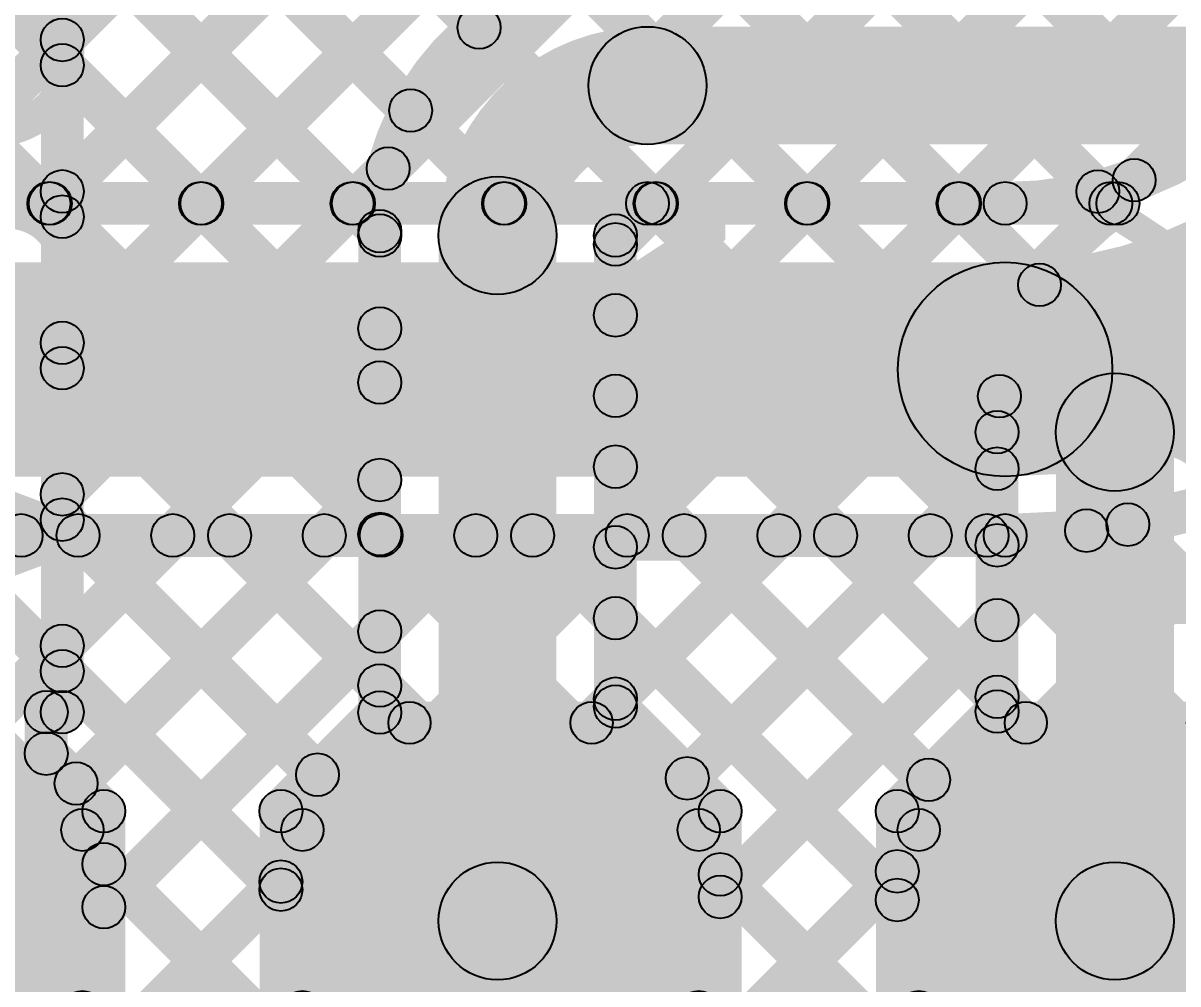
# Model space of a CAD drawing. Header units: millimetres. Extents: x -0.24 to 2.5, y 0 to 2.55.
# Drawn here: x 1.0337 to 1.2493, y 1.0372 to 1.2167 of the extents above; entities that cross this region are included whole.
import ezdxf

# ---------------------------------------------------------------- set-up
doc = ezdxf.new("R2010")
doc.units = ezdxf.units.MM
doc.header["$MEASUREMENT"] = 0
for name, color, linetype in [('BottomLayer', 5, 'Continuous'), ('TopLayer', 1, 'Continuous'), ('TopOverlay', 2, 'Continuous'), ('TopPaste', 8, 'Continuous'), ('TopSolder', 216, 'Continuous')]:
    doc.layers.add(name, color=color, linetype=linetype)

# ---------------------------------------------------------------- blocks, each defined once
blk = doc.blocks.new('TEST_POINT_91')
at = {"layer": 'TopLayer'}
blk.add_hatch(color=1, dxfattribs=at).paths.add_polyline_path([(0.015, 0.03), (-0.015, 0.03), (-0.03, 0.015), (-0.03, -0.015), (-0.015, -0.03), (0.015, -0.03), (0.03, -0.015), (0.03, 0.015)])
at = {"layer": 'TopOverlay'}
for points in [[(-0.03422, 0.01422), (-0.03978, 0.01978), (-0.01978, 0.03978), (-0.01422, 0.03422)], [(-0.017, 0.03306), (-0.017, 0.04094), (0.017, 0.04094), (0.017, 0.03306)], [(-0.017, 0.03306), (-0.017, 0.04094), (0.017, 0.04094), (0.017, 0.03306)], [(0.01422, 0.03422), (0.01978, 0.03978), (0.03978, 0.01978), (0.03422, 0.01422)], [(-0.03306, -0.017), (-0.04094, -0.017), (-0.04094, 0.017), (-0.03306, 0.017)], [(0.04094, -0.017), (0.03306, -0.017), (0.03306, 0.017), (0.04094, 0.017)], [(-0.03978, -0.01978), (-0.03422, -0.01422), (-0.01422, -0.03422), (-0.01978, -0.03978)], [(0.01978, -0.03978), (0.01422, -0.03422), (0.03422, -0.01422), (0.03978, -0.01978)], [(-0.017, -0.04094), (-0.017, -0.03306), (0.017, -0.03306), (0.017, -0.04094)], [(-0.017, -0.04094), (-0.017, -0.03306), (0.017, -0.03306), (0.017, -0.04094)]]:
    blk.add_hatch(color=2, dxfattribs=at).paths.add_polyline_path(points)
h = blk.add_hatch(color=2, dxfattribs=at)
edge = h.paths.add_edge_path()
edge.add_arc((-0.017, 0.037), 0.00394, 0, 360)
h = blk.add_hatch(color=2, dxfattribs=at)
edge = h.paths.add_edge_path()
edge.add_arc((-0.017, 0.037), 0.00394, 0, 360)
h = blk.add_hatch(color=2, dxfattribs=at)
edge = h.paths.add_edge_path()
edge.add_arc((-0.017, 0.037), 0.00394, 0, 360)
h = blk.add_hatch(color=2, dxfattribs=at)
edge = h.paths.add_edge_path()
edge.add_arc((0.017, 0.037), 0.00394, 0, 360)
h = blk.add_hatch(color=2, dxfattribs=at)
edge = h.paths.add_edge_path()
edge.add_arc((0.017, 0.037), 0.00394, 0, 360)
h = blk.add_hatch(color=2, dxfattribs=at)
edge = h.paths.add_edge_path()
edge.add_arc((0.017, 0.037), 0.00394, 0, 360)
h = blk.add_hatch(color=2, dxfattribs=at)
edge = h.paths.add_edge_path()
edge.add_arc((-0.037, 0.017), 0.00394, 0, 360)
h = blk.add_hatch(color=2, dxfattribs=at)
edge = h.paths.add_edge_path()
edge.add_arc((-0.037, 0.017), 0.00394, 0, 360)
h = blk.add_hatch(color=2, dxfattribs=at)
edge = h.paths.add_edge_path()
edge.add_arc((0.037, 0.017), 0.00394, 0, 360)
h = blk.add_hatch(color=2, dxfattribs=at)
edge = h.paths.add_edge_path()
edge.add_arc((0.037, 0.017), 0.00394, 0, 360)
h = blk.add_hatch(color=2, dxfattribs=at)
edge = h.paths.add_edge_path()
edge.add_arc((-0.037, -0.017), 0.00394, 0, 360)
h = blk.add_hatch(color=2, dxfattribs=at)
edge = h.paths.add_edge_path()
edge.add_arc((-0.037, -0.017), 0.00394, 0, 360)
h = blk.add_hatch(color=2, dxfattribs=at)
edge = h.paths.add_edge_path()
edge.add_arc((0.037, -0.017), 0.00394, 0, 360)
h = blk.add_hatch(color=2, dxfattribs=at)
edge = h.paths.add_edge_path()
edge.add_arc((0.037, -0.017), 0.00394, 0, 360)
h = blk.add_hatch(color=2, dxfattribs=at)
edge = h.paths.add_edge_path()
edge.add_arc((-0.017, -0.037), 0.00394, 0, 360)
h = blk.add_hatch(color=2, dxfattribs=at)
edge = h.paths.add_edge_path()
edge.add_arc((-0.017, -0.037), 0.00394, 0, 360)
h = blk.add_hatch(color=2, dxfattribs=at)
edge = h.paths.add_edge_path()
edge.add_arc((-0.017, -0.037), 0.00394, 0, 360)
h = blk.add_hatch(color=2, dxfattribs=at)
edge = h.paths.add_edge_path()
edge.add_arc((0.017, -0.037), 0.00394, 0, 360)
h = blk.add_hatch(color=2, dxfattribs=at)
edge = h.paths.add_edge_path()
edge.add_arc((0.017, -0.037), 0.00394, 0, 360)
h = blk.add_hatch(color=2, dxfattribs=at)
edge = h.paths.add_edge_path()
edge.add_arc((0.017, -0.037), 0.00394, 0, 360)
at = {"layer": 'TopPaste'}
blk.add_hatch(color=8, dxfattribs=at).paths.add_polyline_path([(0.015, 0.03), (-0.015, 0.03), (-0.03, 0.015), (-0.03, -0.015), (-0.015, -0.03), (0.015, -0.03), (0.03, -0.015), (0.03, 0.015)])
at = {"layer": 'TopSolder'}
blk.add_hatch(color=216, dxfattribs=at).paths.add_polyline_path([(0.017, 0.034), (-0.017, 0.034), (-0.034, 0.017), (-0.034, -0.017), (-0.017, -0.034), (0.017, -0.034), (0.034, -0.017), (0.034, 0.017)])
at = {"layer": 'TopOverlay'}
for centre in [(-0.017, 0.037), (-0.017, 0.037), (-0.017, 0.037), (0.017, 0.037), (0.017, 0.037), (0.017, 0.037), (-0.037, 0.017), (-0.037, 0.017), (0.037, 0.017), (0.037, 0.017), (-0.037, -0.017), (-0.037, -0.017), (0.037, -0.017), (0.037, -0.017), (-0.017, -0.037), (-0.017, -0.037), (-0.017, -0.037), (0.017, -0.037), (0.017, -0.037), (0.017, -0.037)]:
    blk.add_circle(centre, 0.00394, dxfattribs=at)
blk = doc.blocks.new('TEST_POINT_92')
at = {"layer": 'TopLayer'}
blk.add_hatch(color=1, dxfattribs=at).paths.add_polyline_path([(0.015, 0.03), (-0.015, 0.03), (-0.03, 0.015), (-0.03, -0.015), (-0.015, -0.03), (0.015, -0.03), (0.03, -0.015), (0.03, 0.015)])
at = {"layer": 'TopOverlay'}
for points in [[(-0.03422, 0.01422), (-0.03978, 0.01978), (-0.01978, 0.03978), (-0.01422, 0.03422)], [(-0.017, 0.03306), (-0.017, 0.04094), (0.017, 0.04094), (0.017, 0.03306)], [(-0.017, 0.03306), (-0.017, 0.04094), (0.017, 0.04094), (0.017, 0.03306)], [(0.01422, 0.03422), (0.01978, 0.03978), (0.03978, 0.01978), (0.03422, 0.01422)], [(-0.03306, -0.017), (-0.04094, -0.017), (-0.04094, 0.017), (-0.03306, 0.017)], [(0.04094, -0.017), (0.03306, -0.017), (0.03306, 0.017), (0.04094, 0.017)], [(-0.03978, -0.01978), (-0.03422, -0.01422), (-0.01422, -0.03422), (-0.01978, -0.03978)], [(0.01978, -0.03978), (0.01422, -0.03422), (0.03422, -0.01422), (0.03978, -0.01978)], [(-0.017, -0.04094), (-0.017, -0.03306), (0.017, -0.03306), (0.017, -0.04094)], [(-0.017, -0.04094), (-0.017, -0.03306), (0.017, -0.03306), (0.017, -0.04094)]]:
    blk.add_hatch(color=2, dxfattribs=at).paths.add_polyline_path(points)
h = blk.add_hatch(color=2, dxfattribs=at)
edge = h.paths.add_edge_path()
edge.add_arc((-0.017, 0.037), 0.00394, 0, 360)
h = blk.add_hatch(color=2, dxfattribs=at)
edge = h.paths.add_edge_path()
edge.add_arc((-0.017, 0.037), 0.00394, 0, 360)
h = blk.add_hatch(color=2, dxfattribs=at)
edge = h.paths.add_edge_path()
edge.add_arc((-0.017, 0.037), 0.00394, 0, 360)
h = blk.add_hatch(color=2, dxfattribs=at)
edge = h.paths.add_edge_path()
edge.add_arc((0.017, 0.037), 0.00394, 0, 360)
h = blk.add_hatch(color=2, dxfattribs=at)
edge = h.paths.add_edge_path()
edge.add_arc((0.017, 0.037), 0.00394, 0, 360)
h = blk.add_hatch(color=2, dxfattribs=at)
edge = h.paths.add_edge_path()
edge.add_arc((0.017, 0.037), 0.00394, 0, 360)
h = blk.add_hatch(color=2, dxfattribs=at)
edge = h.paths.add_edge_path()
edge.add_arc((-0.037, 0.017), 0.00394, 0, 360)
h = blk.add_hatch(color=2, dxfattribs=at)
edge = h.paths.add_edge_path()
edge.add_arc((-0.037, 0.017), 0.00394, 0, 360)
h = blk.add_hatch(color=2, dxfattribs=at)
edge = h.paths.add_edge_path()
edge.add_arc((0.037, 0.017), 0.00394, 0, 360)
h = blk.add_hatch(color=2, dxfattribs=at)
edge = h.paths.add_edge_path()
edge.add_arc((0.037, 0.017), 0.00394, 0, 360)
h = blk.add_hatch(color=2, dxfattribs=at)
edge = h.paths.add_edge_path()
edge.add_arc((-0.037, -0.017), 0.00394, 0, 360)
h = blk.add_hatch(color=2, dxfattribs=at)
edge = h.paths.add_edge_path()
edge.add_arc((-0.037, -0.017), 0.00394, 0, 360)
h = blk.add_hatch(color=2, dxfattribs=at)
edge = h.paths.add_edge_path()
edge.add_arc((0.037, -0.017), 0.00394, 0, 360)
h = blk.add_hatch(color=2, dxfattribs=at)
edge = h.paths.add_edge_path()
edge.add_arc((0.037, -0.017), 0.00394, 0, 360)
h = blk.add_hatch(color=2, dxfattribs=at)
edge = h.paths.add_edge_path()
edge.add_arc((-0.017, -0.037), 0.00394, 0, 360)
h = blk.add_hatch(color=2, dxfattribs=at)
edge = h.paths.add_edge_path()
edge.add_arc((-0.017, -0.037), 0.00394, 0, 360)
h = blk.add_hatch(color=2, dxfattribs=at)
edge = h.paths.add_edge_path()
edge.add_arc((-0.017, -0.037), 0.00394, 0, 360)
h = blk.add_hatch(color=2, dxfattribs=at)
edge = h.paths.add_edge_path()
edge.add_arc((0.017, -0.037), 0.00394, 0, 360)
h = blk.add_hatch(color=2, dxfattribs=at)
edge = h.paths.add_edge_path()
edge.add_arc((0.017, -0.037), 0.00394, 0, 360)
h = blk.add_hatch(color=2, dxfattribs=at)
edge = h.paths.add_edge_path()
edge.add_arc((0.017, -0.037), 0.00394, 0, 360)
at = {"layer": 'TopPaste'}
blk.add_hatch(color=8, dxfattribs=at).paths.add_polyline_path([(0.015, 0.03), (-0.015, 0.03), (-0.03, 0.015), (-0.03, -0.015), (-0.015, -0.03), (0.015, -0.03), (0.03, -0.015), (0.03, 0.015)])
at = {"layer": 'TopSolder'}
blk.add_hatch(color=216, dxfattribs=at).paths.add_polyline_path([(0.017, 0.034), (-0.017, 0.034), (-0.034, 0.017), (-0.034, -0.017), (-0.017, -0.034), (0.017, -0.034), (0.034, -0.017), (0.034, 0.017)])
at = {"layer": 'TopOverlay'}
for centre in [(-0.017, 0.037), (-0.017, 0.037), (-0.017, 0.037), (0.017, 0.037), (0.017, 0.037), (0.017, 0.037), (-0.037, 0.017), (-0.037, 0.017), (0.037, 0.017), (0.037, 0.017), (-0.037, -0.017), (-0.037, -0.017), (0.037, -0.017), (0.037, -0.017), (-0.017, -0.037), (-0.017, -0.037), (-0.017, -0.037), (0.017, -0.037), (0.017, -0.037), (0.017, -0.037)]:
    blk.add_circle(centre, 0.00394, dxfattribs=at)
blk = doc.blocks.new('TEST_POINT_95')
at = {"layer": 'TopLayer'}
blk.add_hatch(color=1, dxfattribs=at).paths.add_polyline_path([(0.015, 0.03), (-0.015, 0.03), (-0.03, 0.015), (-0.03, -0.015), (-0.015, -0.03), (0.015, -0.03), (0.03, -0.015), (0.03, 0.015)])
at = {"layer": 'TopOverlay'}
for points in [[(-0.01978, 0.03978), (-0.01422, 0.03422), (-0.03422, 0.01422), (-0.03978, 0.01978)], [(0.017, 0.04094), (0.017, 0.03306), (-0.017, 0.03306), (-0.017, 0.04094)], [(0.017, 0.04094), (0.017, 0.03306), (-0.017, 0.03306), (-0.017, 0.04094)], [(0.03978, 0.01978), (0.03422, 0.01422), (0.01422, 0.03422), (0.01978, 0.03978)], [(-0.04094, 0.017), (-0.03306, 0.017), (-0.03306, -0.017), (-0.04094, -0.017)], [(0.03306, 0.017), (0.04094, 0.017), (0.04094, -0.017), (0.03306, -0.017)], [(-0.01422, -0.03422), (-0.01978, -0.03978), (-0.03978, -0.01978), (-0.03422, -0.01422)], [(0.03422, -0.01422), (0.03978, -0.01978), (0.01978, -0.03978), (0.01422, -0.03422)], [(0.017, -0.03306), (0.017, -0.04094), (-0.017, -0.04094), (-0.017, -0.03306)], [(0.017, -0.03306), (0.017, -0.04094), (-0.017, -0.04094), (-0.017, -0.03306)]]:
    blk.add_hatch(color=2, dxfattribs=at).paths.add_polyline_path(points)
h = blk.add_hatch(color=2, dxfattribs=at)
edge = h.paths.add_edge_path()
edge.add_arc((-0.017, 0.037), 0.00394, 0, 360)
h = blk.add_hatch(color=2, dxfattribs=at)
edge = h.paths.add_edge_path()
edge.add_arc((-0.017, 0.037), 0.00394, 0, 360)
h = blk.add_hatch(color=2, dxfattribs=at)
edge = h.paths.add_edge_path()
edge.add_arc((-0.017, 0.037), 0.00394, 0, 360)
h = blk.add_hatch(color=2, dxfattribs=at)
edge = h.paths.add_edge_path()
edge.add_arc((0.017, 0.037), 0.00394, 0, 360)
h = blk.add_hatch(color=2, dxfattribs=at)
edge = h.paths.add_edge_path()
edge.add_arc((0.017, 0.037), 0.00394, 0, 360)
h = blk.add_hatch(color=2, dxfattribs=at)
edge = h.paths.add_edge_path()
edge.add_arc((0.017, 0.037), 0.00394, 0, 360)
h = blk.add_hatch(color=2, dxfattribs=at)
edge = h.paths.add_edge_path()
edge.add_arc((-0.037, 0.017), 0.00394, 0, 360)
h = blk.add_hatch(color=2, dxfattribs=at)
edge = h.paths.add_edge_path()
edge.add_arc((-0.037, 0.017), 0.00394, 0, 360)
h = blk.add_hatch(color=2, dxfattribs=at)
edge = h.paths.add_edge_path()
edge.add_arc((0.037, 0.017), 0.00394, 0, 360)
h = blk.add_hatch(color=2, dxfattribs=at)
edge = h.paths.add_edge_path()
edge.add_arc((0.037, 0.017), 0.00394, 0, 360)
h = blk.add_hatch(color=2, dxfattribs=at)
edge = h.paths.add_edge_path()
edge.add_arc((-0.037, -0.017), 0.00394, 0, 360)
h = blk.add_hatch(color=2, dxfattribs=at)
edge = h.paths.add_edge_path()
edge.add_arc((-0.037, -0.017), 0.00394, 0, 360)
h = blk.add_hatch(color=2, dxfattribs=at)
edge = h.paths.add_edge_path()
edge.add_arc((0.037, -0.017), 0.00394, 0, 360)
h = blk.add_hatch(color=2, dxfattribs=at)
edge = h.paths.add_edge_path()
edge.add_arc((0.037, -0.017), 0.00394, 0, 360)
h = blk.add_hatch(color=2, dxfattribs=at)
edge = h.paths.add_edge_path()
edge.add_arc((-0.017, -0.037), 0.00394, 0, 360)
h = blk.add_hatch(color=2, dxfattribs=at)
edge = h.paths.add_edge_path()
edge.add_arc((-0.017, -0.037), 0.00394, 0, 360)
h = blk.add_hatch(color=2, dxfattribs=at)
edge = h.paths.add_edge_path()
edge.add_arc((-0.017, -0.037), 0.00394, 0, 360)
h = blk.add_hatch(color=2, dxfattribs=at)
edge = h.paths.add_edge_path()
edge.add_arc((0.017, -0.037), 0.00394, 0, 360)
h = blk.add_hatch(color=2, dxfattribs=at)
edge = h.paths.add_edge_path()
edge.add_arc((0.017, -0.037), 0.00394, 0, 360)
h = blk.add_hatch(color=2, dxfattribs=at)
edge = h.paths.add_edge_path()
edge.add_arc((0.017, -0.037), 0.00394, 0, 360)
at = {"layer": 'TopPaste'}
blk.add_hatch(color=8, dxfattribs=at).paths.add_polyline_path([(0.015, 0.03), (-0.015, 0.03), (-0.03, 0.015), (-0.03, -0.015), (-0.015, -0.03), (0.015, -0.03), (0.03, -0.015), (0.03, 0.015)])
at = {"layer": 'TopSolder'}
blk.add_hatch(color=216, dxfattribs=at).paths.add_polyline_path([(0.017, 0.034), (-0.017, 0.034), (-0.034, 0.017), (-0.034, -0.017), (-0.017, -0.034), (0.017, -0.034), (0.034, -0.017), (0.034, 0.017)])
at = {"layer": 'TopOverlay'}
for centre in [(-0.017, 0.037), (-0.017, 0.037), (-0.017, 0.037), (0.017, 0.037), (0.017, 0.037), (0.017, 0.037), (-0.037, 0.017), (-0.037, 0.017), (0.037, 0.017), (0.037, 0.017), (-0.037, -0.017), (-0.037, -0.017), (0.037, -0.017), (0.037, -0.017), (-0.017, -0.037), (-0.017, -0.037), (-0.017, -0.037), (0.017, -0.037), (0.017, -0.037), (0.017, -0.037)]:
    blk.add_circle(centre, 0.00394, dxfattribs=at)

msp = doc.modelspace()

# ---------------------------------------------------------------- hatches: boundary and pattern name
at = {"layer": 'BottomLayer'}
for points in [[(1.01331, 1.18017), (1.00765, 1.18583), (1.28317, 1.46135), (1.28883, 1.45569)], [(0.86598, 1.43472), (0.87164, 1.44038), (1.12619, 1.18583), (1.12054, 1.18017)], [(0.89382, 1.43517), (0.89948, 1.44083), (1.15448, 1.18583), (1.14882, 1.18017)], [(0.9221, 1.43517), (0.92776, 1.44083), (1.18276, 1.18583), (1.1771, 1.18017)], [(0.95039, 1.43517), (0.95605, 1.44083), (1.21105, 1.18583), (1.20539, 1.18017)], [(0.97867, 1.43517), (0.98433, 1.44083), (1.23713, 1.18803), (1.23147, 1.18238)], [(1.00696, 1.43517), (1.01261, 1.44083), (1.25684, 1.1966), (1.25119, 1.19094)], [(0.84608, 1.42635), (0.85173, 1.432), (1.09791, 1.18583), (1.09225, 1.18017)], [(1.04159, 1.18017), (1.03593, 1.18583), (1.28317, 1.43307), (1.28883, 1.42741)], [(0.83339, 1.41075), (0.83905, 1.4164), (1.06962, 1.18583), (1.06397, 1.18017)], [(1.06987, 1.18017), (1.06422, 1.18583), (1.28317, 1.40478), (1.28883, 1.39913)], [(0.82917, 1.38668), (0.83483, 1.39234), (1.04134, 1.18583), (1.03568, 1.18017)], [(1.09816, 1.18017), (1.0925, 1.18583), (1.28317, 1.3765), (1.28883, 1.37084)], [(1.12644, 1.18017), (1.12079, 1.18583), (1.28317, 1.34821), (1.28883, 1.34256)], [(1.15473, 1.18017), (1.14907, 1.18583), (1.28317, 1.31993), (1.28883, 1.31427)], [(1.18301, 1.18017), (1.17736, 1.18583), (1.28317, 1.29164), (1.28883, 1.28599)], [(0.82917, 1.27355), (0.83483, 1.2792), (1.3162, 0.79783), (1.31055, 0.79217)], [(1.2113, 1.18017), (1.20564, 1.18583), (1.28317, 1.26336), (1.28883, 1.2577)], [(0.82917, 1.24526), (0.83483, 1.25092), (1.28792, 0.79783), (1.28226, 0.79217)], [(1.24392, 1.18452), (1.23827, 1.19017), (1.27883, 1.23073), (1.28448, 1.22508)], [(1.008, 1.179), (1.008, 1.187), (1.217, 1.187), (1.217, 1.179)], [(0.96361, 0.79106), (0.95795, 0.79672), (1.34617, 1.18494), (1.35183, 1.17928)], [(1.008, 1.132), (1.008, 1.172), (1.217, 1.172), (1.217, 1.132)], [(0.993, 0.79217), (0.98735, 0.79783), (1.34617, 1.15665), (1.35183, 1.151)], [(0.83483, 0.69057), (0.82917, 0.69622), (1.26863, 1.13569), (1.27429, 1.13003)], [(1.23709, 1.12019), (1.24274, 1.12585), (1.38983, 0.97876), (1.38417, 0.9731)], [(0.83483, 0.71885), (0.82917, 0.72451), (1.22938, 1.12471), (1.23503, 1.11906)], [(0.83483, 0.86027), (0.82917, 0.86593), (1.08707, 1.12383), (1.09273, 1.11817)], [(0.83483, 0.74714), (0.82917, 0.75279), (1.20021, 1.12383), (1.20586, 1.11817)], [(0.83483, 0.77542), (0.82917, 0.78108), (1.17192, 1.12383), (1.17758, 1.11817)], [(0.83483, 0.88856), (0.82917, 0.89421), (1.05879, 1.12383), (1.06444, 1.11817)], [(0.83483, 0.91684), (0.82917, 0.9225), (1.0305, 1.12383), (1.03616, 1.11817)], [(0.83483, 0.8037), (0.82917, 0.80936), (1.14364, 1.12383), (1.1493, 1.11817)], [(0.83483, 0.83199), (0.82917, 0.83764), (1.11536, 1.12383), (1.12101, 1.11817)], [(1.008, 1.117), (1.008, 1.125), (1.217, 1.125), (1.217, 1.117)], [(1.01283, 1.11817), (1.01849, 1.12383), (1.34449, 0.79783), (1.33883, 0.79217)], [(1.04111, 1.11817), (1.04677, 1.12383), (1.37277, 0.79783), (1.36711, 0.79217)], [(1.0694, 1.11817), (1.07506, 1.12383), (1.38983, 0.80906), (1.38417, 0.8034)], [(1.09768, 1.11817), (1.10334, 1.12383), (1.38983, 0.83734), (1.38417, 0.83168)], [(1.12597, 1.11817), (1.13162, 1.12383), (1.38983, 0.86562), (1.38417, 0.85997)], [(1.15425, 1.11817), (1.15991, 1.12383), (1.38983, 0.89391), (1.38417, 0.88825)], [(1.18254, 1.11817), (1.18819, 1.12383), (1.38983, 0.92219), (1.38417, 0.91654)], [(1.21082, 1.11817), (1.21648, 1.12383), (1.38983, 0.95048), (1.38417, 0.94482)]]:
    msp.add_hatch(color=5, dxfattribs=at).paths.add_polyline_path(points)
h = msp.add_hatch(color=5, dxfattribs=at)
edge = h.paths.add_edge_path()
edge.add_arc((1.2411, 1.18734), 0.004, 0, 360)
h = msp.add_hatch(color=5, dxfattribs=at)
edge = h.paths.add_edge_path()
edge.add_arc((1.2343, 1.1852), 0.004, 0, 360)
h = msp.add_hatch(color=5, dxfattribs=at)
edge = h.paths.add_edge_path()
edge.add_arc((1.03851, 1.183), 0.004, 0, 360)
h = msp.add_hatch(color=5, dxfattribs=at)
edge = h.paths.add_edge_path()
edge.add_arc((1.03876, 1.183), 0.004, 0, 360)
h = msp.add_hatch(color=5, dxfattribs=at)
edge = h.paths.add_edge_path()
edge.add_arc((1.0668, 1.183), 0.004, 0, 360)
h = msp.add_hatch(color=5, dxfattribs=at)
edge = h.paths.add_edge_path()
edge.add_arc((1.06705, 1.183), 0.004, 0, 360)
h = msp.add_hatch(color=5, dxfattribs=at)
edge = h.paths.add_edge_path()
edge.add_arc((1.09508, 1.183), 0.004, 0, 360)
h = msp.add_hatch(color=5, dxfattribs=at)
edge = h.paths.add_edge_path()
edge.add_arc((1.09533, 1.183), 0.004, 0, 360)
h = msp.add_hatch(color=5, dxfattribs=at)
edge = h.paths.add_edge_path()
edge.add_arc((1.12336, 1.183), 0.004, 0, 360)
h = msp.add_hatch(color=5, dxfattribs=at)
edge = h.paths.add_edge_path()
edge.add_arc((1.12361, 1.183), 0.004, 0, 360)
h = msp.add_hatch(color=5, dxfattribs=at)
edge = h.paths.add_edge_path()
edge.add_arc((1.15165, 1.183), 0.004, 0, 360)
h = msp.add_hatch(color=5, dxfattribs=at)
edge = h.paths.add_edge_path()
edge.add_arc((1.1519, 1.183), 0.004, 0, 360)
h = msp.add_hatch(color=5, dxfattribs=at)
edge = h.paths.add_edge_path()
edge.add_arc((1.17993, 1.183), 0.004, 0, 360)
h = msp.add_hatch(color=5, dxfattribs=at)
edge = h.paths.add_edge_path()
edge.add_arc((1.18018, 1.183), 0.004, 0, 360)
h = msp.add_hatch(color=5, dxfattribs=at)
edge = h.paths.add_edge_path()
edge.add_arc((1.20822, 1.183), 0.004, 0, 360)
h = msp.add_hatch(color=5, dxfattribs=at)
edge = h.paths.add_edge_path()
edge.add_arc((1.20847, 1.183), 0.004, 0, 360)
h = msp.add_hatch(color=5, dxfattribs=at)
edge = h.paths.add_edge_path()
edge.add_arc((1.217, 1.183), 0.004, 0, 360)
h = msp.add_hatch(color=5, dxfattribs=at)
edge = h.paths.add_edge_path()
edge.add_arc((1.217, 1.183), 0.004, 0, 360)
h = msp.add_hatch(color=5, dxfattribs=at)
edge = h.paths.add_edge_path()
edge.add_arc((1.217, 1.152), 0.02, 0, 360)
h = msp.add_hatch(color=5, dxfattribs=at)
edge = h.paths.add_edge_path()
edge.add_arc((1.217, 1.152), 0.02, 0, 360)
h = msp.add_hatch(color=5, dxfattribs=at)
edge = h.paths.add_edge_path()
edge.add_arc((1.23221, 1.12189), 0.004, 0, 360)
h = msp.add_hatch(color=5, dxfattribs=at)
edge = h.paths.add_edge_path()
edge.add_arc((1.23991, 1.12302), 0.004, 0, 360)
h = msp.add_hatch(color=5, dxfattribs=at)
edge = h.paths.add_edge_path()
edge.add_arc((1.03333, 1.121), 0.004, 0, 360)
h = msp.add_hatch(color=5, dxfattribs=at)
edge = h.paths.add_edge_path()
edge.add_arc((1.04394, 1.121), 0.004, 0, 360)
h = msp.add_hatch(color=5, dxfattribs=at)
edge = h.paths.add_edge_path()
edge.add_arc((1.06161, 1.121), 0.004, 0, 360)
h = msp.add_hatch(color=5, dxfattribs=at)
edge = h.paths.add_edge_path()
edge.add_arc((1.07223, 1.121), 0.004, 0, 360)
h = msp.add_hatch(color=5, dxfattribs=at)
edge = h.paths.add_edge_path()
edge.add_arc((1.0899, 1.121), 0.004, 0, 360)
h = msp.add_hatch(color=5, dxfattribs=at)
edge = h.paths.add_edge_path()
edge.add_arc((1.10051, 1.121), 0.004, 0, 360)
h = msp.add_hatch(color=5, dxfattribs=at)
edge = h.paths.add_edge_path()
edge.add_arc((1.11818, 1.121), 0.004, 0, 360)
h = msp.add_hatch(color=5, dxfattribs=at)
edge = h.paths.add_edge_path()
edge.add_arc((1.1288, 1.121), 0.004, 0, 360)
h = msp.add_hatch(color=5, dxfattribs=at)
edge = h.paths.add_edge_path()
edge.add_arc((1.14647, 1.121), 0.004, 0, 360)
h = msp.add_hatch(color=5, dxfattribs=at)
edge = h.paths.add_edge_path()
edge.add_arc((1.15708, 1.121), 0.004, 0, 360)
h = msp.add_hatch(color=5, dxfattribs=at)
edge = h.paths.add_edge_path()
edge.add_arc((1.17475, 1.121), 0.004, 0, 360)
h = msp.add_hatch(color=5, dxfattribs=at)
edge = h.paths.add_edge_path()
edge.add_arc((1.18536, 1.121), 0.004, 0, 360)
h = msp.add_hatch(color=5, dxfattribs=at)
edge = h.paths.add_edge_path()
edge.add_arc((1.20304, 1.121), 0.004, 0, 360)
h = msp.add_hatch(color=5, dxfattribs=at)
edge = h.paths.add_edge_path()
edge.add_arc((1.21365, 1.121), 0.004, 0, 360)
h = msp.add_hatch(color=5, dxfattribs=at)
edge = h.paths.add_edge_path()
edge.add_arc((1.217, 1.121), 0.004, 0, 360)
h = msp.add_hatch(color=5, dxfattribs=at)
edge = h.paths.add_edge_path()
edge.add_arc((1.217, 1.121), 0.004, 0, 360)
at = {"layer": 'TopLayer'}
for points in [[(1.045, 1.088), (1.037, 1.088), (1.037, 1.534), (1.045, 1.534)], [(1.04383, 1.21069), (1.03817, 1.21635), (1.29265, 1.47083), (1.29831, 1.46517)], [(1.04383, 1.18241), (1.03817, 1.18807), (1.32093, 1.47083), (1.32659, 1.46517)], [(1.04383, 1.15413), (1.03817, 1.15978), (1.34922, 1.47083), (1.35487, 1.46517)], [(1.03817, 1.29082), (1.04383, 1.29648), (1.12162, 1.21869), (1.11596, 1.21303)], [(1.03817, 1.26254), (1.04383, 1.26819), (1.10886, 1.20316), (1.1032, 1.19751)], [(1.03817, 1.23425), (1.04383, 1.23991), (1.10309, 1.18065), (1.09743, 1.175)], [(1.15025, 1.194), (1.15025, 1.216), (1.99351, 1.216), (1.99351, 1.194)], [(1.03817, 1.20597), (1.04383, 1.21162), (1.10308, 1.15237), (1.09742, 1.14672)], [(1.04383, 1.12584), (1.03817, 1.1315), (1.09901, 1.19234), (1.10467, 1.18668)], [(1.14708, 1.17252), (1.14142, 1.17818), (1.14907, 1.18583), (1.15473, 1.18017)], [(1.14708, 1.14424), (1.14142, 1.14989), (1.17736, 1.18583), (1.18301, 1.18017)], [(1.14708, 1.08767), (1.14142, 1.09333), (1.23392, 1.18583), (1.23958, 1.18017)], [(1.14708, 1.11595), (1.14142, 1.12161), (1.20564, 1.18583), (1.2113, 1.18017)], [(1.14882, 1.18017), (1.15448, 1.18583), (1.21833, 1.12198), (1.21267, 1.11632)], [(1.15025, 1.179), (1.15025, 1.187), (1.23807, 1.187), (1.23807, 1.179)], [(1.1771, 1.18017), (1.18276, 1.18583), (1.21877, 1.14982), (1.21311, 1.14417)], [(1.20539, 1.18017), (1.21105, 1.18583), (1.22625, 1.17062), (1.2206, 1.16496)], [(1.03817, 1.17768), (1.04383, 1.18334), (1.10308, 1.12409), (1.09742, 1.11843)], [(1.10425, 1.08794), (1.09625, 1.08794), (1.09625, 1.177), (1.10425, 1.177)], [(1.13325, 1.049), (1.11125, 1.049), (1.11125, 1.177), (1.13325, 1.177)], [(1.14825, 1.08906), (1.14025, 1.08906), (1.14025, 1.177), (1.14825, 1.177)], [(1.14142, 1.15929), (1.14708, 1.16494), (1.21833, 1.09369), (1.21267, 1.08804)], [(1.04383, 1.09756), (1.03817, 1.10321), (1.09742, 1.16246), (1.10308, 1.15681)], [(1.03817, 1.1494), (1.04383, 1.15506), (1.10308, 1.09581), (1.09742, 1.09015)], [(1.2195, 1.08813), (1.2115, 1.08813), (1.2115, 1.14027), (1.2195, 1.14027)], [(1.2485, 1.049), (1.2265, 1.049), (1.2265, 1.14027), (1.2485, 1.14027)], [(1.14142, 1.131), (1.14708, 1.13666), (1.20556, 1.07818), (1.1999, 1.07252)], [(1.1605, 1.07281), (1.15485, 1.07847), (1.21267, 1.13629), (1.21833, 1.13064)], [(1.0464, 1.07185), (1.04075, 1.0775), (1.09742, 1.13418), (1.10308, 1.12852)], [(1.03817, 1.12111), (1.04383, 1.12677), (1.09146, 1.07914), (1.0858, 1.07349)], [(1.14142, 1.10272), (1.14708, 1.10837), (1.1997, 1.05575), (1.19405, 1.05009)], [(1.16664, 1.05066), (1.16098, 1.05632), (1.21267, 1.10801), (1.21833, 1.10235)], [(1.05158, 1.04874), (1.04592, 1.05439), (1.09742, 1.10589), (1.10308, 1.10024)], [(1.03817, 1.09283), (1.04383, 1.09849), (1.08464, 1.05767), (1.07898, 1.05202)], [(1.14142, 1.08623), (1.14708, 1.09189), (1.16664, 1.07233), (1.16098, 1.06667)], [(1.1997, 1.06667), (1.19405, 1.07233), (1.21267, 1.09095), (1.21833, 1.0853)], [(1.08464, 1.06667), (1.07898, 1.07233), (1.09742, 1.09077), (1.10308, 1.08511)], [(1.042, 1.08025), (1.034, 1.08025), (1.034, 1.088), (1.042, 1.088)], [(1.03517, 1.07742), (1.04083, 1.08308), (1.05158, 1.07233), (1.04592, 1.06667)], [(1.05275, 1.0285), (1.04475, 1.0285), (1.04475, 1.0695), (1.05275, 1.0695)], [(1.08581, 1.0285), (1.07781, 1.0285), (1.07781, 1.0695), (1.08581, 1.0695)], [(1.16781, 1.0285), (1.15981, 1.0285), (1.15981, 1.0695), (1.16781, 1.0695)], [(1.20087, 1.0285), (1.19287, 1.0285), (1.19287, 1.0695), (1.20087, 1.0695)], [(1.04592, 1.0568), (1.05158, 1.06245), (1.13798, 0.97605), (1.13233, 0.97039)], [(1.1218, 0.97753), (1.11614, 0.98319), (1.19405, 1.0611), (1.1997, 1.05544)], [(1.04083, 1.0097), (1.03517, 1.01536), (1.07898, 1.05917), (1.08464, 1.05352)], [(1.16098, 1.05487), (1.16664, 1.06053), (1.48534, 0.74183), (1.47968, 0.73617)]]:
    msp.add_hatch(color=1, dxfattribs=at).paths.add_polyline_path(points)
h = msp.add_hatch(color=1, dxfattribs=at)
edge = h.paths.add_edge_path()
edge.add_arc((1.11879, 1.21586), 0.004, 0, 360)
h = msp.add_hatch(color=1, dxfattribs=at)
edge = h.paths.add_edge_path()
edge.add_arc((1.041, 1.21352), 0.004, 0, 360)
h = msp.add_hatch(color=1, dxfattribs=at)
edge = h.paths.add_edge_path()
edge.add_arc((1.15025, 1.205), 0.011, 0, 360)
h = msp.add_hatch(color=1, dxfattribs=at)
edge = h.paths.add_edge_path()
edge.add_arc((1.15025, 1.205), 0.011, 0, 360)
h = msp.add_hatch(color=1, dxfattribs=at)
edge = h.paths.add_edge_path()
edge.add_arc((1.041, 1.2088), 0.004, 0, 360)
h = msp.add_hatch(color=1, dxfattribs=at)
edge = h.paths.add_edge_path()
edge.add_arc((1.10603, 1.20034), 0.004, 0, 360)
h = msp.add_hatch(color=1, dxfattribs=at)
edge = h.paths.add_edge_path()
edge.add_arc((1.10184, 1.18951), 0.004, 0, 360)
h = msp.add_hatch(color=1, dxfattribs=at)
edge = h.paths.add_edge_path()
edge.add_arc((1.041, 1.18524), 0.004, 0, 360)
h = msp.add_hatch(color=1, dxfattribs=at)
edge = h.paths.add_edge_path()
edge.add_arc((1.12225, 1.177), 0.011, 0, 360)
h = msp.add_hatch(color=1, dxfattribs=at)
edge = h.paths.add_edge_path()
edge.add_arc((1.12225, 1.177), 0.011, 0, 360)
h = msp.add_hatch(color=1, dxfattribs=at)
edge = h.paths.add_edge_path()
edge.add_arc((1.15025, 1.183), 0.004, 0, 360)
h = msp.add_hatch(color=1, dxfattribs=at)
edge = h.paths.add_edge_path()
edge.add_arc((1.15025, 1.183), 0.004, 0, 360)
h = msp.add_hatch(color=1, dxfattribs=at)
edge = h.paths.add_edge_path()
edge.add_arc((1.15165, 1.183), 0.004, 0, 360)
h = msp.add_hatch(color=1, dxfattribs=at)
edge = h.paths.add_edge_path()
edge.add_arc((1.1519, 1.183), 0.004, 0, 360)
h = msp.add_hatch(color=1, dxfattribs=at)
edge = h.paths.add_edge_path()
edge.add_arc((1.17993, 1.183), 0.004, 0, 360)
h = msp.add_hatch(color=1, dxfattribs=at)
edge = h.paths.add_edge_path()
edge.add_arc((1.18018, 1.183), 0.004, 0, 360)
h = msp.add_hatch(color=1, dxfattribs=at)
edge = h.paths.add_edge_path()
edge.add_arc((1.20822, 1.183), 0.004, 0, 360)
h = msp.add_hatch(color=1, dxfattribs=at)
edge = h.paths.add_edge_path()
edge.add_arc((1.20847, 1.183), 0.004, 0, 360)
h = msp.add_hatch(color=1, dxfattribs=at)
edge = h.paths.add_edge_path()
edge.add_arc((1.23675, 1.183), 0.004, 0, 360)
h = msp.add_hatch(color=1, dxfattribs=at)
edge = h.paths.add_edge_path()
edge.add_arc((1.23807, 1.183), 0.004, 0, 360)
h = msp.add_hatch(color=1, dxfattribs=at)
edge = h.paths.add_edge_path()
edge.add_arc((1.23807, 1.183), 0.004, 0, 360)
h = msp.add_hatch(color=1, dxfattribs=at)
edge = h.paths.add_edge_path()
edge.add_arc((1.041, 1.18051), 0.004, 0, 360)
h = msp.add_hatch(color=1, dxfattribs=at)
edge = h.paths.add_edge_path()
edge.add_arc((1.10026, 1.17782), 0.004, 0, 360)
h = msp.add_hatch(color=1, dxfattribs=at)
edge = h.paths.add_edge_path()
edge.add_arc((1.10025, 1.177), 0.004, 0, 360)
h = msp.add_hatch(color=1, dxfattribs=at)
edge = h.paths.add_edge_path()
edge.add_arc((1.10025, 1.177), 0.004, 0, 360)
h = msp.add_hatch(color=1, dxfattribs=at)
edge = h.paths.add_edge_path()
edge.add_arc((1.14425, 1.177), 0.004, 0, 360)
h = msp.add_hatch(color=1, dxfattribs=at)
edge = h.paths.add_edge_path()
edge.add_arc((1.14425, 1.177), 0.004, 0, 360)
h = msp.add_hatch(color=1, dxfattribs=at)
edge = h.paths.add_edge_path()
edge.add_arc((1.14425, 1.17535), 0.004, 0, 360)
h = msp.add_hatch(color=1, dxfattribs=at)
edge = h.paths.add_edge_path()
edge.add_arc((1.22343, 1.16779), 0.004, 0, 360)
h = msp.add_hatch(color=1, dxfattribs=at)
edge = h.paths.add_edge_path()
edge.add_arc((1.14425, 1.16211), 0.004, 0, 360)
h = msp.add_hatch(color=1, dxfattribs=at)
edge = h.paths.add_edge_path()
edge.add_arc((1.10025, 1.15964), 0.004, 0, 360)
h = msp.add_hatch(color=1, dxfattribs=at)
edge = h.paths.add_edge_path()
edge.add_arc((1.041, 1.15695), 0.004, 0, 360)
h = msp.add_hatch(color=1, dxfattribs=at)
edge = h.paths.add_edge_path()
edge.add_arc((1.041, 1.15223), 0.004, 0, 360)
h = msp.add_hatch(color=1, dxfattribs=at)
edge = h.paths.add_edge_path()
edge.add_arc((1.10025, 1.14955), 0.004, 0, 360)
h = msp.add_hatch(color=1, dxfattribs=at)
edge = h.paths.add_edge_path()
edge.add_arc((1.2375, 1.14027), 0.011, 0, 360)
h = msp.add_hatch(color=1, dxfattribs=at)
edge = h.paths.add_edge_path()
edge.add_arc((1.2375, 1.14027), 0.011, 0, 360)
h = msp.add_hatch(color=1, dxfattribs=at)
edge = h.paths.add_edge_path()
edge.add_arc((1.14425, 1.14707), 0.004, 0, 360)
h = msp.add_hatch(color=1, dxfattribs=at)
edge = h.paths.add_edge_path()
edge.add_arc((1.21594, 1.14699), 0.004, 0, 360)
h = msp.add_hatch(color=1, dxfattribs=at)
edge = h.paths.add_edge_path()
edge.add_arc((1.2155, 1.14027), 0.004, 0, 360)
h = msp.add_hatch(color=1, dxfattribs=at)
edge = h.paths.add_edge_path()
edge.add_arc((1.2155, 1.14027), 0.004, 0, 360)
h = msp.add_hatch(color=1, dxfattribs=at)
edge = h.paths.add_edge_path()
edge.add_arc((1.14425, 1.13383), 0.004, 0, 360)
h = msp.add_hatch(color=1, dxfattribs=at)
edge = h.paths.add_edge_path()
edge.add_arc((1.2155, 1.13346), 0.004, 0, 360)
h = msp.add_hatch(color=1, dxfattribs=at)
edge = h.paths.add_edge_path()
edge.add_arc((1.10025, 1.13135), 0.004, 0, 360)
h = msp.add_hatch(color=1, dxfattribs=at)
edge = h.paths.add_edge_path()
edge.add_arc((1.041, 1.12867), 0.004, 0, 360)
h = msp.add_hatch(color=1, dxfattribs=at)
edge = h.paths.add_edge_path()
edge.add_arc((1.041, 1.12394), 0.004, 0, 360)
h = msp.add_hatch(color=1, dxfattribs=at)
edge = h.paths.add_edge_path()
edge.add_arc((1.10025, 1.12126), 0.004, 0, 360)
h = msp.add_hatch(color=1, dxfattribs=at)
edge = h.paths.add_edge_path()
edge.add_arc((1.14425, 1.11878), 0.004, 0, 360)
h = msp.add_hatch(color=1, dxfattribs=at)
edge = h.paths.add_edge_path()
edge.add_arc((1.2155, 1.11915), 0.004, 0, 360)
h = msp.add_hatch(color=1, dxfattribs=at)
edge = h.paths.add_edge_path()
edge.add_arc((1.14425, 1.10555), 0.004, 0, 360)
h = msp.add_hatch(color=1, dxfattribs=at)
edge = h.paths.add_edge_path()
edge.add_arc((1.2155, 1.10518), 0.004, 0, 360)
h = msp.add_hatch(color=1, dxfattribs=at)
edge = h.paths.add_edge_path()
edge.add_arc((1.10025, 1.10307), 0.004, 0, 360)
h = msp.add_hatch(color=1, dxfattribs=at)
edge = h.paths.add_edge_path()
edge.add_arc((1.041, 1.10039), 0.004, 0, 360)
h = msp.add_hatch(color=1, dxfattribs=at)
edge = h.paths.add_edge_path()
edge.add_arc((1.041, 1.09566), 0.004, 0, 360)
h = msp.add_hatch(color=1, dxfattribs=at)
edge = h.paths.add_edge_path()
edge.add_arc((1.10025, 1.09298), 0.004, 0, 360)
h = msp.add_hatch(color=1, dxfattribs=at)
edge = h.paths.add_edge_path()
edge.add_arc((1.14425, 1.0905), 0.004, 0, 360)
h = msp.add_hatch(color=1, dxfattribs=at)
edge = h.paths.add_edge_path()
edge.add_arc((1.14425, 1.08906), 0.004, 0, 360)
h = msp.add_hatch(color=1, dxfattribs=at)
edge = h.paths.add_edge_path()
edge.add_arc((1.14425, 1.08906), 0.004, 0, 360)
h = msp.add_hatch(color=1, dxfattribs=at)
edge = h.paths.add_edge_path()
edge.add_arc((1.2155, 1.09086), 0.004, 0, 360)
h = msp.add_hatch(color=1, dxfattribs=at)
edge = h.paths.add_edge_path()
edge.add_arc((1.038, 1.088), 0.004, 0, 360)
h = msp.add_hatch(color=1, dxfattribs=at)
edge = h.paths.add_edge_path()
edge.add_arc((1.041, 1.088), 0.004, 0, 360)
h = msp.add_hatch(color=1, dxfattribs=at)
edge = h.paths.add_edge_path()
edge.add_arc((1.10025, 1.08794), 0.004, 0, 360)
h = msp.add_hatch(color=1, dxfattribs=at)
edge = h.paths.add_edge_path()
edge.add_arc((1.10025, 1.08794), 0.004, 0, 360)
h = msp.add_hatch(color=1, dxfattribs=at)
edge = h.paths.add_edge_path()
edge.add_arc((1.2155, 1.08813), 0.004, 0, 360)
h = msp.add_hatch(color=1, dxfattribs=at)
edge = h.paths.add_edge_path()
edge.add_arc((1.2155, 1.08813), 0.004, 0, 360)
h = msp.add_hatch(color=1, dxfattribs=at)
edge = h.paths.add_edge_path()
edge.add_arc((1.038, 1.08025), 0.004, 0, 360)
h = msp.add_hatch(color=1, dxfattribs=at)
edge = h.paths.add_edge_path()
edge.add_arc((1.038, 1.08025), 0.004, 0, 360)
h = msp.add_hatch(color=1, dxfattribs=at)
edge = h.paths.add_edge_path()
edge.add_arc((1.08863, 1.07632), 0.004, 0, 360)
h = msp.add_hatch(color=1, dxfattribs=at)
edge = h.paths.add_edge_path()
edge.add_arc((1.04357, 1.07468), 0.004, 0, 360)
h = msp.add_hatch(color=1, dxfattribs=at)
edge = h.paths.add_edge_path()
edge.add_arc((1.15767, 1.07564), 0.004, 0, 360)
h = msp.add_hatch(color=1, dxfattribs=at)
edge = h.paths.add_edge_path()
edge.add_arc((1.20273, 1.07535), 0.004, 0, 360)
h = msp.add_hatch(color=1, dxfattribs=at)
edge = h.paths.add_edge_path()
edge.add_arc((1.04875, 1.0695), 0.004, 0, 360)
h = msp.add_hatch(color=1, dxfattribs=at)
edge = h.paths.add_edge_path()
edge.add_arc((1.04875, 1.0695), 0.004, 0, 360)
h = msp.add_hatch(color=1, dxfattribs=at)
edge = h.paths.add_edge_path()
edge.add_arc((1.08181, 1.0695), 0.004, 0, 360)
h = msp.add_hatch(color=1, dxfattribs=at)
edge = h.paths.add_edge_path()
edge.add_arc((1.08181, 1.0695), 0.004, 0, 360)
h = msp.add_hatch(color=1, dxfattribs=at)
edge = h.paths.add_edge_path()
edge.add_arc((1.16381, 1.0695), 0.004, 0, 360)
h = msp.add_hatch(color=1, dxfattribs=at)
edge = h.paths.add_edge_path()
edge.add_arc((1.16381, 1.0695), 0.004, 0, 360)
h = msp.add_hatch(color=1, dxfattribs=at)
edge = h.paths.add_edge_path()
edge.add_arc((1.19687, 1.0695), 0.004, 0, 360)
h = msp.add_hatch(color=1, dxfattribs=at)
edge = h.paths.add_edge_path()
edge.add_arc((1.19687, 1.0695), 0.004, 0, 360)
h = msp.add_hatch(color=1, dxfattribs=at)
edge = h.paths.add_edge_path()
edge.add_arc((1.04875, 1.05962), 0.004, 0, 360)
h = msp.add_hatch(color=1, dxfattribs=at)
edge = h.paths.add_edge_path()
edge.add_arc((1.16381, 1.0577), 0.004, 0, 360)
h = msp.add_hatch(color=1, dxfattribs=at)
edge = h.paths.add_edge_path()
edge.add_arc((1.19687, 1.05827), 0.004, 0, 360)
h = msp.add_hatch(color=1, dxfattribs=at)
edge = h.paths.add_edge_path()
edge.add_arc((1.08181, 1.05634), 0.004, 0, 360)
h = msp.add_hatch(color=1, dxfattribs=at)
edge = h.paths.add_edge_path()
edge.add_arc((1.08181, 1.05485), 0.004, 0, 360)
h = msp.add_hatch(color=1, dxfattribs=at)
edge = h.paths.add_edge_path()
edge.add_arc((1.12225, 1.049), 0.011, 0, 360)
h = msp.add_hatch(color=1, dxfattribs=at)
edge = h.paths.add_edge_path()
edge.add_arc((1.2375, 1.049), 0.011, 0, 360)
h = msp.add_hatch(color=1, dxfattribs=at)
edge = h.paths.add_edge_path()
edge.add_arc((1.16381, 1.05349), 0.004, 0, 360)
h = msp.add_hatch(color=1, dxfattribs=at)
edge = h.paths.add_edge_path()
edge.add_arc((1.19687, 1.05292), 0.004, 0, 360)
h = msp.add_hatch(color=1, dxfattribs=at)
edge = h.paths.add_edge_path()
edge.add_arc((1.04875, 1.05157), 0.004, 0, 360)

# ---------------------------------------------------------------- linework, layer by layer
at = {"layer": 'BottomLayer'}
for points, const_width in [([(1.317, 1.252, -0.414214), (1.217, 1.152)], 0.04), ([(1.286, 1.252, -0.414214), (1.217, 1.183)], 0.008), ([(1.348, 1.252, -0.414214), (1.217, 1.121)], 0.008)]:
    msp.add_lwpolyline(points, format="xyb", dxfattribs=dict(at, const_width=const_width))
for centre, radius in [((1.2411, 1.18734), 0.004), ((1.2343, 1.1852), 0.004), ((1.03851, 1.183), 0.004), ((1.03876, 1.183), 0.004), ((1.0668, 1.183), 0.004), ((1.06705, 1.183), 0.004), ((1.09508, 1.183), 0.004), ((1.09533, 1.183), 0.004), ((1.12336, 1.183), 0.004), ((1.12361, 1.183), 0.004), ((1.15165, 1.183), 0.004), ((1.1519, 1.183), 0.004), ((1.17993, 1.183), 0.004), ((1.18018, 1.183), 0.004), ((1.20822, 1.183), 0.004), ((1.20847, 1.183), 0.004), ((1.217, 1.183), 0.004), ((1.217, 1.183), 0.004), ((1.217, 1.152), 0.02), ((1.217, 1.152), 0.02), ((1.23221, 1.12189), 0.004), ((1.23991, 1.12302), 0.004), ((1.03333, 1.121), 0.004), ((1.04394, 1.121), 0.004), ((1.06161, 1.121), 0.004), ((1.07223, 1.121), 0.004), ((1.0899, 1.121), 0.004), ((1.10051, 1.121), 0.004), ((1.11818, 1.121), 0.004), ((1.1288, 1.121), 0.004), ((1.14647, 1.121), 0.004), ((1.15708, 1.121), 0.004), ((1.17475, 1.121), 0.004), ((1.18536, 1.121), 0.004), ((1.20304, 1.121), 0.004), ((1.21365, 1.121), 0.004), ((1.217, 1.121), 0.004), ((1.217, 1.121), 0.004)]:
    msp.add_circle(centre, radius, dxfattribs=at)
at = {"layer": 'TopLayer'}
for points, const_width in [([(1.10025, 1.177, -0.414214), (1.15025, 1.227)], 0.008), ([(1.12225, 1.177, -0.414214), (1.15025, 1.205)], 0.022), ([(1.14425, 1.177, -0.414214), (1.15025, 1.183)], 0.008), ([(1.2155, 1.14027, -0.247893), (1.23807, 1.183)], 0.008), ([(1.2375, 1.14027, -0.414214), (1.26723, 1.17)], 0.022)]:
    msp.add_lwpolyline(points, format="xyb", dxfattribs=dict(at, const_width=const_width))
for centre, radius in [((1.11879, 1.21586), 0.004), ((1.041, 1.21352), 0.004), ((1.15025, 1.205), 0.011), ((1.15025, 1.205), 0.011), ((1.041, 1.2088), 0.004), ((1.10603, 1.20034), 0.004), ((1.10184, 1.18951), 0.004), ((1.041, 1.18524), 0.004), ((1.12225, 1.177), 0.011), ((1.12225, 1.177), 0.011), ((1.15025, 1.183), 0.004), ((1.15025, 1.183), 0.004), ((1.15165, 1.183), 0.004), ((1.1519, 1.183), 0.004), ((1.17993, 1.183), 0.004), ((1.18018, 1.183), 0.004), ((1.20822, 1.183), 0.004), ((1.20847, 1.183), 0.004), ((1.23675, 1.183), 0.004), ((1.23807, 1.183), 0.004), ((1.23807, 1.183), 0.004), ((1.041, 1.18051), 0.004), ((1.10026, 1.17782), 0.004), ((1.10025, 1.177), 0.004), ((1.10025, 1.177), 0.004), ((1.14425, 1.177), 0.004), ((1.14425, 1.177), 0.004), ((1.14425, 1.17535), 0.004), ((1.22343, 1.16779), 0.004), ((1.14425, 1.16211), 0.004), ((1.10025, 1.15964), 0.004), ((1.041, 1.15695), 0.004), ((1.041, 1.15223), 0.004), ((1.10025, 1.14955), 0.004), ((1.2375, 1.14027), 0.011), ((1.2375, 1.14027), 0.011), ((1.14425, 1.14707), 0.004), ((1.21594, 1.14699), 0.004), ((1.2155, 1.14027), 0.004), ((1.2155, 1.14027), 0.004), ((1.14425, 1.13383), 0.004), ((1.2155, 1.13346), 0.004), ((1.10025, 1.13135), 0.004), ((1.041, 1.12867), 0.004), ((1.041, 1.12394), 0.004), ((1.10025, 1.12126), 0.004), ((1.14425, 1.11878), 0.004), ((1.2155, 1.11915), 0.004), ((1.14425, 1.10555), 0.004), ((1.2155, 1.10518), 0.004), ((1.10025, 1.10307), 0.004), ((1.041, 1.10039), 0.004), ((1.041, 1.09566), 0.004), ((1.10025, 1.09298), 0.004), ((1.14425, 1.0905), 0.004), ((1.14425, 1.08906), 0.004), ((1.14425, 1.08906), 0.004), ((1.2155, 1.09086), 0.004), ((1.038, 1.088), 0.004), ((1.041, 1.088), 0.004), ((1.10025, 1.08794), 0.004), ((1.10025, 1.08794), 0.004), ((1.2155, 1.08813), 0.004), ((1.2155, 1.08813), 0.004), ((1.038, 1.08025), 0.004), ((1.038, 1.08025), 0.004), ((1.08863, 1.07632), 0.004), ((1.04357, 1.07468), 0.004), ((1.15767, 1.07564), 0.004), ((1.20273, 1.07535), 0.004), ((1.04875, 1.0695), 0.004), ((1.04875, 1.0695), 0.004), ((1.08181, 1.0695), 0.004), ((1.08181, 1.0695), 0.004), ((1.16381, 1.0695), 0.004), ((1.16381, 1.0695), 0.004), ((1.19687, 1.0695), 0.004), ((1.19687, 1.0695), 0.004), ((1.04875, 1.05962), 0.004), ((1.16381, 1.0577), 0.004), ((1.19687, 1.05827), 0.004), ((1.08181, 1.05634), 0.004), ((1.08181, 1.05485), 0.004), ((1.12225, 1.049), 0.011), ((1.2375, 1.049), 0.011), ((1.16381, 1.05349), 0.004), ((1.19687, 1.05292), 0.004), ((1.04875, 1.05157), 0.004)]:
    msp.add_circle(centre, radius, dxfattribs=at)

# ---------------------------------------------------------------- block references
for name, p, rotation in [('TEST_POINT_95', (1.00775, 1.049), 180), ('TEST_POINT_92', (1.12281, 1.049), 360), ('TEST_POINT_91', (1.23788, 1.049), 360)]:
    msp.add_blockref(name, p, dxfattribs=dict(rotation=rotation))

# ---------------------------------------------------------------- texts
at = {"layer": 'TopOverlay'}
for s, p in [('VBUS', (1.0444, 1.099)), ('RX', (1.2805, 1.099)), ('TX', (1.16475, 1.099))]:
    msp.add_text(s, height=0.05, rotation=90, dxfattribs=at).set_placement(p)

doc.saveas('drawing.dxf')
